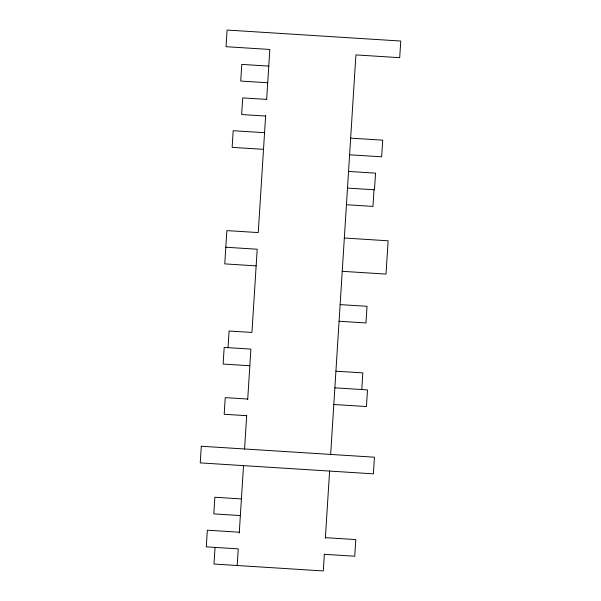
<?xml version="1.0" encoding="UTF-8"?>
<svg xmlns="http://www.w3.org/2000/svg" width="601" height="601" viewBox="0 0 601 601"><rect width="100%" height="100%" fill="white"/><g stroke="black" fill="none" stroke-linecap="round" stroke-linejoin="round"><path stroke-width="0.9" d="M215.053 547.391L214.001 564.038L323.285 570.95L324.345 554.145M228.034 347.656L229.086 331.008L251.939 332.458L257.198 249.227L225.818 247.236M237.2 565.511L238.251 548.863L206.293 546.842L207.345 530.195L239.303 532.216M239.251 533.14L243.518 465.625M244.569 448.985L246.695 415.351M247.702 399.47L250.887 349.106L224.188 347.416L223.136 364.063L249.828 365.746M265.65 115.535L258.25 232.579L226.87 230.596L224.766 263.884L256.146 265.867M266.656 99.616L269.826 49.462L226.036 46.698L227.088 30.05L400.754 41.033L399.703 57.673L355.912 54.909L330.655 454.424M325.351 538.278L329.603 471.071M374.025 189.758L372.973 206.406L346.439 204.723M361.764 389.538L362.816 372.89L335.914 371.193M268.775 66.11L241.782 64.405L240.731 81.052L267.723 82.758M266.671 99.405L242.699 97.888L241.647 114.536L265.619 116.053M264.568 132.701L233.188 130.718L232.136 147.358L263.516 149.341M350.646 138.14L382.702 140.168L381.65 156.816L349.594 154.788M348.542 171.435L375.542 173.141L374.483 189.788L347.491 188.083M344.335 238.019L388.126 240.791L386.022 274.079L342.232 271.314M340.128 304.609L367.031 306.307L365.979 322.955L339.069 321.25M334.862 387.84L367.496 389.899L366.445 406.546L333.81 404.488M247.725 399.041L225.247 397.622L224.196 414.269L246.673 415.689M241.414 498.92L214.865 497.245L213.806 513.893L240.362 515.568M325.389 537.655L355.792 539.578L354.74 556.226L324.337 554.302M201.297 446.243L200.246 462.89L373.394 473.843L374.446 457.196L201.297 446.243"/></g></svg>
